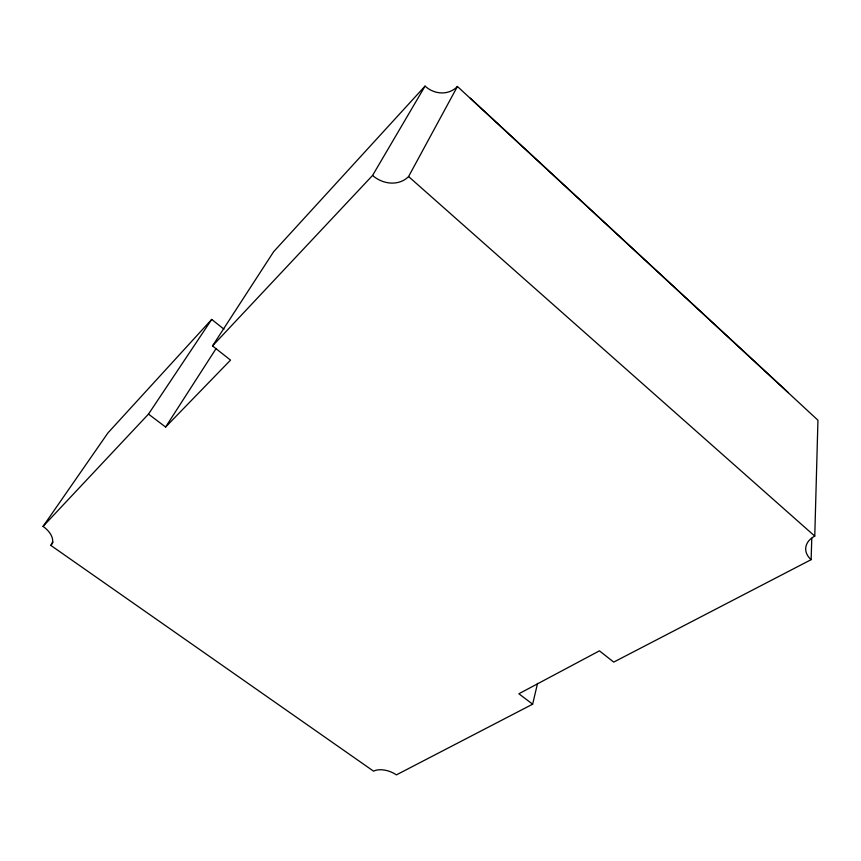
<?xml version="1.0" encoding="UTF-8"?>
<svg xmlns="http://www.w3.org/2000/svg" width="861" height="861" viewBox="0 0 861 861"><rect width="100%" height="100%" fill="white"/><g stroke="black" fill="none" stroke-linecap="round" stroke-linejoin="round"><path stroke-width="1.29" d="M532.647 704.18L518.86 693.772L599.428 650.841L613.721 662.109L811.127 559.661A24.678 16.854 2.7 0 1 814.764 536.112L817.95 420.233L457.428 86.466A24.259 22.009 44.5 0 1 425.054 86.111L273.647 251.692L212.516 345.918L230.522 360.113L165.613 427.034L148.49 414.109L43.05 526.405A19.028 10.935 30.8 0 1 50.81 545.39L373.577 771.176A16.8 9.191 19.2 0 1 396.383 774.889L532.647 704.18L537.533 683.397M811.127 559.661L811.772 538.265M212.516 345.918L372.565 175.45A27.218 23.344 36.8 0 0 408.577 176.548L457.428 86.466M372.565 175.45L425.054 86.111M165.613 427.034L216.186 348.436M148.49 414.109L211.709 319.42L223.957 329.16M50.81 545.39L53.048 542.075M43.05 526.405L107.948 432.9L211.709 319.42M408.577 176.548L814.764 536.112M470.3 98.165L788.289 392.584"/></g></svg>
